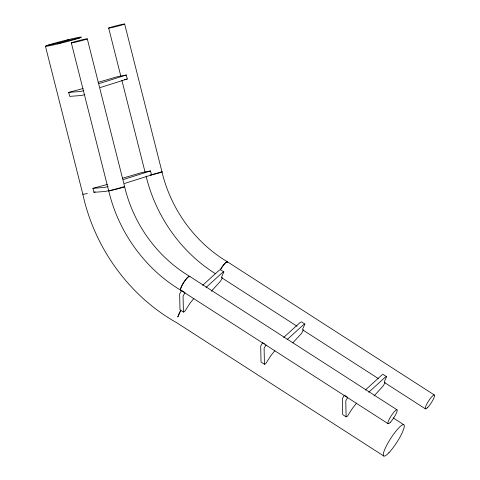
<?xml version="1.0" encoding="UTF-8"?>
<svg xmlns="http://www.w3.org/2000/svg" width="480" height="480" viewBox="0 0 480 480"><rect width="100%" height="100%" fill="white"/><g stroke="black" fill="none" stroke-linecap="round" stroke-linejoin="round"><path stroke-width="0.72" d="M87.372 193.524L87.366 193.542A18.57 0.828 -14.2 0 1 82.8 194.076L45.438 46.176M202.608 285.324L219.21 270.216L220.458 269.724L223.86 271.914L221.796 276.522L221.682 277.416L222.402 277.848L220.428 281.31L211.296 291.222M283.644 337.488L300.252 322.38L301.494 321.882L304.896 324.072L302.832 328.68L302.928 330.03L303.438 330.012L301.464 333.474L292.842 342.834M365.316 390.06L381.918 374.946L383.166 374.454L386.568 376.644L384.504 381.252L384.6 382.602L385.11 382.578L383.136 386.04L374.004 395.952M185.046 292.668L183.072 296.13L183.396 312.078L184.638 311.58L189.834 303.492L193.848 298.446M262.68 342.636L260.706 346.098L261.03 362.046L264.432 364.236L265.674 363.744L270.87 355.656L274.89 350.604M266.082 344.826L264.108 348.288L264.432 364.236M356.562 403.176L352.542 408.222L347.346 416.31L346.104 416.808L342.702 414.618L342.378 398.67L344.352 395.208L347.754 397.398L345.78 400.86L346.104 416.808M206.01 287.52L222.612 272.406L223.86 271.914M287.046 339.678L303.654 324.57L304.896 324.072M368.718 392.25L385.326 377.136L386.568 376.644M57.816 43.914L68.832 39.546M84.834 94.632L81.03 95.532L69.696 96.372L68.688 92.376L83.04 88.542M100.194 87.57L127.302 79.002L126.294 75.006L99.18 83.574M124.5 186.714A8.256 0.366 -14.2 0 1 120.288 188.19A8.256 0.366 -14.2 0 1 110.712 190.524L109.53 190.734A8.256 0.366 -14.2 0 1 109.062 190.566L105.264 191.466L93.93 192.306L92.922 188.31L107.274 184.47M93.93 192.306L95.172 191.814M124.422 183.504L151.536 174.936L150.522 170.94L123.414 179.508M388.08 423.702L180.732 290.238C144.6 268.62 118.404 231.78 108.726 190.914L109.158 190.764M434.352 394.992L227.412 261.792C194.568 242.268 170.742 208.866 161.958 171.78L150.144 175.128M98.094 82.35L117.372 76.716L126.294 75.006M122.328 178.284L141.606 172.65L150.522 170.94M46.308 45.744L80.532 37.644M83.82 90.636L80.016 91.536L68.688 92.376M108.054 186.57L104.25 187.47L92.922 188.31M126.048 79.29L127.302 79.002M150.276 175.224L151.536 174.936A8.256 0.366 -14.2 0 0 161.856 171.9M161.202 171.924L161.958 171.78M124.362 79.662L125.418 79.434M108.726 190.914L124.614 186.618C133.248 223.584 156.936 256.902 189.648 276.348L397.002 409.812M221.634 277.704L297.114 326.286M302.778 329.934L378.258 378.516M384.546 382.566L425.436 408.882M393.126 417.864L403.818 424.746M184.476 292.302L181.644 290.478L179.67 293.94L179.988 309.888L183.396 312.078M263.25 343.002L264.384 343.734M383.748 456L176.802 322.794C128.952 295.89 94.326 247.578 82.8 194.052M215.436 273.708C180.672 251.958 155.676 215.868 146.088 176.118M124.656 24.06A8.256 0.366 -14.2 0 1 112.29 27.474A8.256 0.366 -14.2 0 1 113.046 26.628A8.256 0.366 -14.2 0 1 124.656 24.06L162.012 171.954M108.672 28.044L120.762 75.894M121.86 80.244L145.116 172.32M87.3 38.874A8.256 0.366 -14.2 0 1 74.94 42.288A8.256 0.366 -14.2 0 1 75.696 41.442A8.256 0.366 -14.2 0 1 87.3 38.874L124.662 186.774M71.322 42.864L108.678 190.758M220.458 269.724A8.256 1.614 -57.2 0 1 226.896 261.81L227.406 261.792A8.256 1.74 -57.2 0 1 227.646 262.266A8.256 1.614 -57.2 0 0 227.406 261.792L226.878 261.798A8.256 1.74 -57.2 0 0 220.356 269.658M179.238 313.416L177.756 317.016L180.882 310.05L179.238 313.416M189.648 276.348L189.138 276.366A8.256 1.74 -57.2 0 0 183.132 283.302A8.256 1.74 -57.2 0 0 180.72 290.232L181.26 290.226L180.732 290.238A8.256 1.614 -57.2 0 1 183.234 283.368A8.256 1.614 -57.2 0 1 189.138 276.366L189.888 276.822L189.648 276.348M53.58 44.886A18.57 0.828 -14.2 0 0 81.402 37.206A18.57 0.828 -14.2 0 0 55.278 42.984A18.57 0.828 -14.2 0 0 53.58 44.886M388.89 452.754A18.57 3.636 -57.2 0 0 404.286 425.766A18.57 3.636 -57.2 0 0 388.182 442.596A18.57 3.636 -57.2 0 0 388.89 452.754M427.716 407.442A8.256 1.614 -57.2 0 0 434.562 395.448A8.256 1.614 -57.2 0 0 427.404 402.924A8.256 1.614 -57.2 0 0 427.716 407.442M390.366 422.256A8.256 1.614 -57.2 0 0 397.206 410.262A8.256 1.614 -57.2 0 0 390.048 417.744A8.256 1.614 -57.2 0 0 390.366 422.256"/></g></svg>
